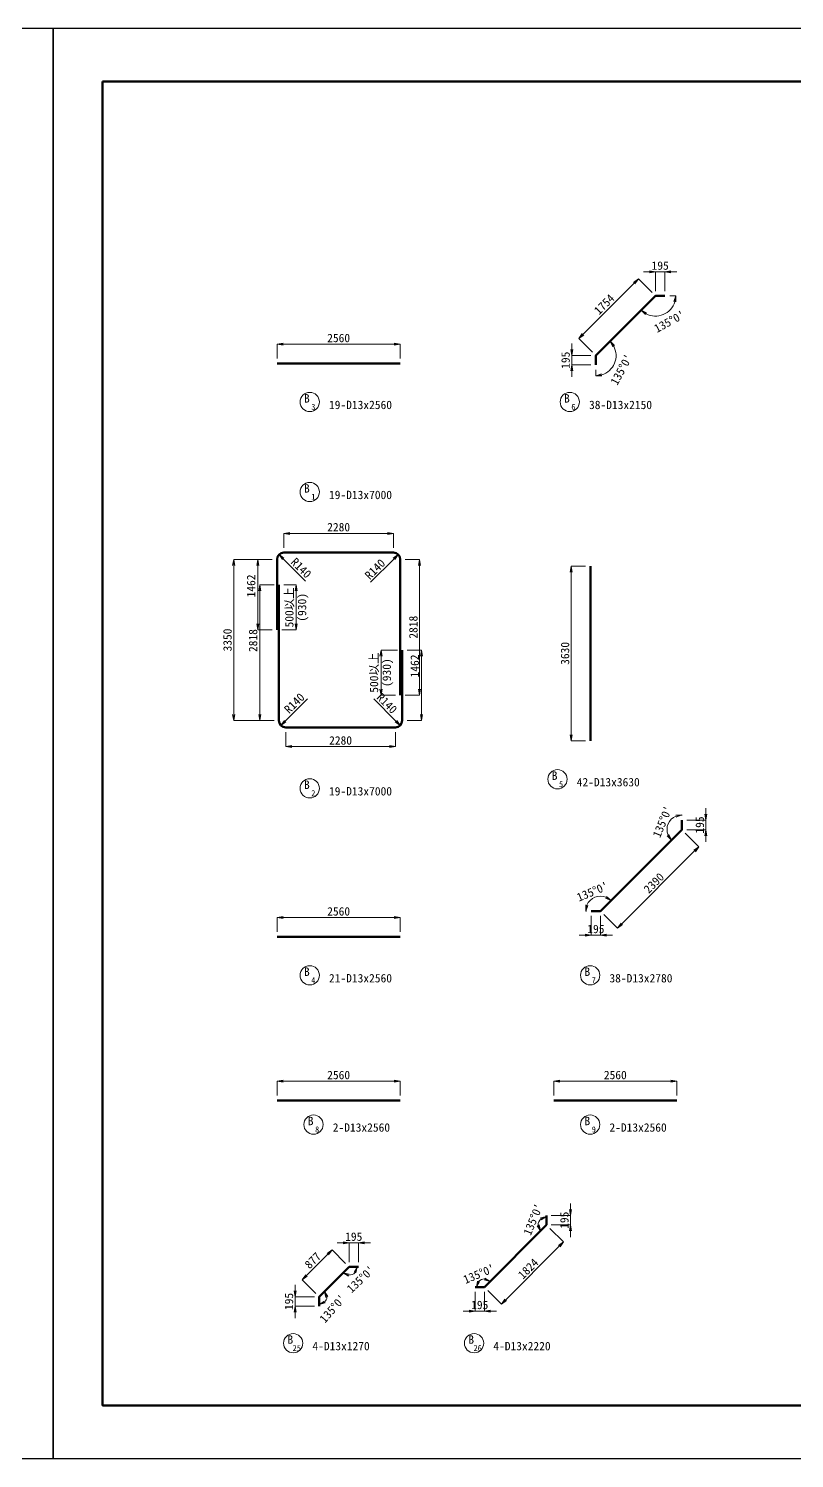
# Model space of a CAD drawing. Header units: millimetres. Extents: x 169470 to 758170, y -17820 to 11880.
# Drawn here: x 337157 to 353068, y -17820 to 11880 of the extents above; entities that cross this region are included whole.
import ezdxf
from ezdxf.enums import TextEntityAlignment as Align

# ---------------------------------------------------------------- set-up
doc = ezdxf.new("R2010")
doc.units = ezdxf.units.MM
doc.header["$LTSCALE"] = 50
doc.header["$PDSIZE"] = 300
doc.layers.get('Defpoints').update_dxf_attribs({"color": 151})
for name, color, linetype, lineweight in [('D-STR', 1, 'Continuous', 50), ('D-STR-DIM', 7, 'Continuous', 13), ('D-STR-HTXT', 7, 'Continuous', 13), ('D-STR-TXT', 7, 'Continuous', 13), ('D-TTL', 2, 'Continuous', 140)]:
    doc.layers.add(name, color=color, linetype=linetype, lineweight=lineweight)
doc.styles.add('MS ゴシック', font='MS Gothic.ttf')
doc.styles.add('YOKO_GOTHIC', font='MS Gothic.ttf')
doc.dimstyles.new('DIM-50', dxfattribs={"dimscale": 50, "dimtxt": 3.5, "dimasz": 2.5, "dimexe": 0, "dimexo": 2, "dimgap": 0.8, "dimtad": 1, "dimdec": 0, "dimzin": 1, "dimdsep": 46, "dimtxsty": 'MS ゴシック', "dimblk": 'OPEN', "dimcen": 0.1, "dimclrd": 256, "dimclre": 256, "dimclrt": 256, "dimaunit": 1, "dimadec": 3, "dimazin": 0, "dimtfac": 1, "dimtdec": 0, "dimtix": 1, "dimtmove": 2, "dimatfit": 3, "dimldrblk": 'OPEN', "dimfxl": 1, "dimlwd": -1, "dimlwe": -1, "dimarcsym": 2})

# ---------------------------------------------------------------- blocks, each defined once
blk = doc.blocks.new('_Open')
at = {"color": 0, "linetype": 'ByBlock', "lineweight": -2}
for p, q in [((-1, 0.17), (0, 0)), ((-1, -0.17), (0, 0)), ((0, 0), (-1, 0))]:
    blk.add_line(p, q, dxfattribs=at)
blk = doc.blocks.new('*D1010')
at = {"layer": 'D-STR-DIM', "transparency": 16777216}
for p, q in [((342219, 855), (341919, 855)), ((341919, 730), (341919, -482)), ((342219, -607), (341919, -607))]:
    blk.add_line(p, q, dxfattribs=at)
at = {"layer": 'Defpoints', "color": 0, "transparency": 16777216}
for p in [(342319, 855), (341919, -607), (342319, -607)]:
    blk.add_point(p, dxfattribs=at)
at = {"layer": 'D-STR-DIM', "transparency": 16777216, "xscale": 125, "yscale": 125, "zscale": 125}
for p, rotation in [((341919, 855), 90), ((341919, -607), 270)]:
    blk.add_blockref('_Open', p, dxfattribs=dict(at, rotation=rotation))
at = {"layer": 'D-STR-DIM', "transparency": 16777216, "insert": (341781, 303), "char_height": 175, "attachment_point": 5, "rotation": 90, "style": 'MS ゴシック'}
blk.add_mtext('1462', dxfattribs=at)
blk = doc.blocks.new('*D1011')
at = {"layer": 'D-STR-DIM', "transparency": 16777216}
for p, q in [((342459, 324), (342719, 324)), ((342719, 199), (342719, -482)), ((342419, -607), (342719, -607))]:
    blk.add_line(p, q, dxfattribs=at)
at = {"layer": 'Defpoints', "color": 0, "transparency": 16777216}
for p in [(342359, 324), (342319, -607), (342719, -607)]:
    blk.add_point(p, dxfattribs=at)
at = {"layer": 'D-STR-DIM', "transparency": 16777216, "xscale": 125, "yscale": 125, "zscale": 125}
for p, rotation in [((342719, 324), 90), ((342719, -607), 270)]:
    blk.add_blockref('_Open', p, dxfattribs=dict(at, rotation=rotation))
at = {"layer": 'D-STR-DIM', "transparency": 16777216, "char_height": 175, "attachment_point": 5, "rotation": 90, "style": 'MS ゴシック'}
for s, insert in [('500以上', (342583, -142)), ('(930)', (342861, -142))]:
    blk.add_mtext(s, dxfattribs=dict(at, insert=insert))
blk = doc.blocks.new('*D1012')
at = {"layer": 'D-STR-DIM', "transparency": 16777216}
for p, q in [((344979, 855), (345279, 855)), ((345279, 730), (345279, -1838)), ((344979, -1963), (345279, -1963))]:
    blk.add_line(p, q, dxfattribs=at)
at = {"layer": 'Defpoints', "color": 0, "transparency": 16777216}
for p in [(344879, 855), (344879, -1963), (345279, -1963)]:
    blk.add_point(p, dxfattribs=at)
at = {"layer": 'D-STR-DIM', "transparency": 16777216, "xscale": 125, "yscale": 125, "zscale": 125}
for p, rotation in [((345279, 855), 90), ((345279, -1963), 270)]:
    blk.add_blockref('_Open', p, dxfattribs=dict(at, rotation=rotation))
at = {"layer": 'D-STR-DIM', "transparency": 16777216, "insert": (345151, -554), "char_height": 175, "attachment_point": 5, "rotation": 90, "style": 'MS ゴシック'}
blk.add_mtext('2818', dxfattribs=at)
blk = doc.blocks.new('*D1013')
at = {"layer": 'D-STR-DIM', "transparency": 16777216}
for p, q in [((342259, 324), (341959, 324)), ((341959, -2370), (341959, 199)), ((342259, -2495), (341959, -2495))]:
    blk.add_line(p, q, dxfattribs=at)
at = {"layer": 'Defpoints', "color": 0, "transparency": 16777216}
for p in [(341959, 324), (342359, 324), (342359, -2495)]:
    blk.add_point(p, dxfattribs=at)
at = {"layer": 'D-STR-DIM', "transparency": 16777216, "xscale": 125, "yscale": 125, "zscale": 125}
for p, rotation in [((341959, 324), 90), ((341959, -2495), 270)]:
    blk.add_blockref('_Open', p, dxfattribs=dict(at, rotation=rotation))
at = {"layer": 'D-STR-DIM', "transparency": 16777216, "insert": (341821, -832), "char_height": 175, "attachment_point": 5, "rotation": 90, "style": 'MS ゴシック'}
blk.add_mtext('2818', dxfattribs=at)
blk = doc.blocks.new('*D1014')
at = {"layer": 'D-STR-DIM', "transparency": 16777216}
for p, q in [((345019, -1032), (345319, -1032)), ((345319, -2370), (345319, -1157)), ((345019, -2495), (345319, -2495))]:
    blk.add_line(p, q, dxfattribs=at)
at = {"layer": 'Defpoints', "color": 0, "transparency": 16777216}
for p in [(344919, -1032), (345319, -1032), (344919, -2495)]:
    blk.add_point(p, dxfattribs=at)
at = {"layer": 'D-STR-DIM', "transparency": 16777216, "xscale": 125, "yscale": 125, "zscale": 125}
for p, rotation in [((345319, -1032), 90), ((345319, -2495), 270)]:
    blk.add_blockref('_Open', p, dxfattribs=dict(at, rotation=rotation))
at = {"layer": 'D-STR-DIM', "transparency": 16777216, "insert": (345181, -1359), "char_height": 175, "attachment_point": 5, "rotation": 90, "style": 'MS ゴシック'}
blk.add_mtext('1462', dxfattribs=at)
blk = doc.blocks.new('*D1015')
at = {"layer": 'D-STR-DIM', "transparency": 16777216}
for p, q in [((344819, -1032), (344479, -1032)), ((344479, -1157), (344479, -1838)), ((344779, -1963), (344479, -1963))]:
    blk.add_line(p, q, dxfattribs=at)
at = {"layer": 'Defpoints', "color": 0, "transparency": 16777216}
for p in [(344919, -1032), (344479, -1963), (344879, -1963)]:
    blk.add_point(p, dxfattribs=at)
at = {"layer": 'D-STR-DIM', "transparency": 16777216, "xscale": 125, "yscale": 125, "zscale": 125}
for p, rotation in [((344479, -1032), 90), ((344479, -1963), 270)]:
    blk.add_blockref('_Open', p, dxfattribs=dict(at, rotation=rotation))
at = {"layer": 'D-STR-DIM', "transparency": 16777216, "char_height": 175, "attachment_point": 5, "rotation": 90, "style": 'MS ゴシック'}
for s, insert in [('500以上', (344343, -1498)), ('(930)', (344621, -1498))]:
    blk.add_mtext(s, dxfattribs=dict(at, insert=insert))
blk = doc.blocks.new('*D1016')
at = {"layer": 'D-STR-DIM', "transparency": 16777216}
for p, q in [((342219, 855), (341418, 855)), ((341418, -2370), (341418, 730)), ((342259, -2495), (341418, -2495))]:
    blk.add_line(p, q, dxfattribs=at)
at = {"layer": 'Defpoints', "color": 0, "transparency": 16777216}
for p in [(341418, 855), (342319, 855), (342359, -2495)]:
    blk.add_point(p, dxfattribs=at)
at = {"layer": 'D-STR-DIM', "transparency": 16777216, "xscale": 125, "yscale": 125, "zscale": 125}
for p, rotation in [((341418, 855), 90), ((341418, -2495), 270)]:
    blk.add_blockref('_Open', p, dxfattribs=dict(at, rotation=rotation))
at = {"layer": 'D-STR-DIM', "transparency": 16777216, "insert": (341290, -820), "char_height": 175, "attachment_point": 5, "rotation": 90, "style": 'MS ゴシック'}
blk.add_mtext('3350', dxfattribs=at)
blk = doc.blocks.new('*D1017')
at = {"layer": 'D-STR-DIM', "transparency": 16777216}
for p, q in [((348845, -6550), (348845, -6950)), ((349040, -6550), (349040, -6950)), ((348720, -6950), (348595, -6950)), ((348845, -6950), (349040, -6950)), ((349165, -6950), (349290, -6950))]:
    blk.add_line(p, q, dxfattribs=at)
at = {"layer": 'Defpoints', "color": 0, "transparency": 16777216}
for p in [(348845, -6450), (349040, -6450), (349040, -6950)]:
    blk.add_point(p, dxfattribs=at)
at = {"layer": 'D-STR-DIM', "transparency": 16777216, "xscale": 125, "yscale": 125, "zscale": 125}
blk.add_blockref('_Open', (348845, -6950), dxfattribs=at)
at = {"layer": 'D-STR-DIM', "transparency": 16777216, "xscale": 125, "yscale": 125, "zscale": 125, "rotation": 180}
blk.add_blockref('_Open', (349040, -6950), dxfattribs=at)
at = {"layer": 'D-STR-DIM', "transparency": 16777216, "insert": (348943, -6823), "char_height": 175, "attachment_point": 5, "style": 'MS ゴシック'}
blk.add_mtext('195', dxfattribs=at)
blk = doc.blocks.new('*D1018')
at = {"layer": 'D-STR-DIM', "transparency": 16777216}
for p, q in [((350801, -4831), (351084, -5114)), ((349482, -6715), (350995, -5202)), ((349111, -6521), (349394, -6804))]:
    blk.add_line(p, q, dxfattribs=at)
at = {"layer": 'Defpoints', "color": 0, "transparency": 16777216}
for p in [(350730, -4760), (351084, -5114), (349040, -6450)]:
    blk.add_point(p, dxfattribs=at)
at = {"layer": 'D-STR-DIM', "transparency": 16777216, "xscale": 125, "yscale": 125, "zscale": 125}
for p, rotation in [((351084, -5114), 44.9999998079069), ((349394, -6804), 224.9999998079069)]:
    blk.add_blockref('_Open', p, dxfattribs=dict(at, rotation=rotation))
at = {"layer": 'D-STR-DIM', "transparency": 16777216, "insert": (350149, -5869), "char_height": 175, "attachment_point": 5, "rotation": 45, "style": 'MS ゴシック'}
blk.add_mtext('2390', dxfattribs=at)
blk = doc.blocks.new('*D1019')
at = {"layer": 'D-STR-DIM', "transparency": 16777216}
for p, q in [((348730, 717), (348430, 717)), ((348430, -2788), (348430, 592)), ((348730, -2913), (348430, -2913))]:
    blk.add_line(p, q, dxfattribs=at)
at = {"layer": 'Defpoints', "color": 0, "transparency": 16777216}
for p in [(348430, 717), (348830, 717), (348830, -2913)]:
    blk.add_point(p, dxfattribs=at)
at = {"layer": 'D-STR-DIM', "transparency": 16777216, "xscale": 125, "yscale": 125, "zscale": 125}
for p, rotation in [((348430, 717), 90), ((348430, -2913), 270)]:
    blk.add_blockref('_Open', p, dxfattribs=dict(at, rotation=rotation))
at = {"layer": 'D-STR-DIM', "transparency": 16777216, "insert": (348303, -1098), "char_height": 175, "attachment_point": 5, "rotation": 90, "style": 'MS ゴシック'}
blk.add_mtext('3630', dxfattribs=at)
blk = doc.blocks.new('*D1020')
at = {"layer": 'D-STR-DIM', "transparency": 16777216}
for p, q in [((342319, 5024), (342319, 5324)), ((342444, 5324), (344754, 5324)), ((344879, 5024), (344879, 5324))]:
    blk.add_line(p, q, dxfattribs=at)
at = {"layer": 'Defpoints', "color": 0, "transparency": 16777216}
for p in [(344879, 5324), (342319, 4924), (344879, 4924)]:
    blk.add_point(p, dxfattribs=at)
at = {"layer": 'D-STR-DIM', "transparency": 16777216, "xscale": 125, "yscale": 125, "zscale": 125, "rotation": 180}
blk.add_blockref('_Open', (342319, 5324), dxfattribs=at)
at = {"layer": 'D-STR-DIM', "transparency": 16777216, "xscale": 125, "yscale": 125, "zscale": 125}
blk.add_blockref('_Open', (344879, 5324), dxfattribs=at)
at = {"layer": 'D-STR-DIM', "transparency": 16777216, "insert": (343599, 5452), "char_height": 175, "attachment_point": 5, "style": 'MS ゴシック'}
blk.add_mtext('2560', dxfattribs=at)
blk = doc.blocks.new('*D1021')
at = {"layer": 'D-STR-DIM', "transparency": 16777216}
for p, q in [((351230, -4440), (351230, -4315)), ((350830, -4565), (351230, -4565)), ((351230, -4760), (351230, -4565)), ((350830, -4760), (351230, -4760)), ((351230, -4885), (351230, -5010))]:
    blk.add_line(p, q, dxfattribs=at)
at = {"layer": 'Defpoints', "color": 0, "transparency": 16777216}
for p in [(350730, -4565), (351230, -4565), (350730, -4760)]:
    blk.add_point(p, dxfattribs=at)
at = {"layer": 'D-STR-DIM', "transparency": 16777216, "xscale": 125, "yscale": 125, "zscale": 125}
for p, rotation in [((351230, -4565), 270), ((351230, -4760), 90)]:
    blk.add_blockref('_Open', p, dxfattribs=dict(at, rotation=rotation))
at = {"layer": 'D-STR-DIM', "transparency": 16777216, "insert": (351103, -4663), "char_height": 175, "attachment_point": 5, "rotation": 90, "style": 'MS ゴシック'}
blk.add_mtext('195', dxfattribs=at)
blk = doc.blocks.new('*D1022')
at = {"layer": 'D-STR-DIM', "transparency": 16777216}
for p, q in [((342319, -10285), (342319, -9985)), ((342444, -9985), (344754, -9985)), ((344879, -10285), (344879, -9985))]:
    blk.add_line(p, q, dxfattribs=at)
at = {"layer": 'Defpoints', "color": 0, "transparency": 16777216}
for p in [(344879, -9985), (342319, -10385), (344879, -10385)]:
    blk.add_point(p, dxfattribs=at)
at = {"layer": 'D-STR-DIM', "transparency": 16777216, "xscale": 125, "yscale": 125, "zscale": 125, "rotation": 180}
blk.add_blockref('_Open', (342319, -9985), dxfattribs=at)
at = {"layer": 'D-STR-DIM', "transparency": 16777216, "xscale": 125, "yscale": 125, "zscale": 125}
blk.add_blockref('_Open', (344879, -9985), dxfattribs=at)
at = {"layer": 'D-STR-DIM', "transparency": 16777216, "insert": (343599, -9857), "char_height": 175, "attachment_point": 5, "style": 'MS ゴシック'}
blk.add_mtext('2560', dxfattribs=at)
blk = doc.blocks.new('*D1023')
at = {"layer": 'D-STR-DIM', "transparency": 16777216}
for p, q in [((348441, 5213), (348441, 5338)), ((348841, 5088), (348441, 5088)), ((348441, 4893), (348441, 5088)), ((348841, 4893), (348441, 4893)), ((348441, 4768), (348441, 4643))]:
    blk.add_line(p, q, dxfattribs=at)
at = {"layer": 'Defpoints', "color": 0, "transparency": 16777216}
for p in [(348441, 5088), (348941, 5088), (348941, 4893)]:
    blk.add_point(p, dxfattribs=at)
at = {"layer": 'D-STR-DIM', "transparency": 16777216, "xscale": 125, "yscale": 125, "zscale": 125}
for p, rotation in [((348441, 5088), 270), ((348441, 4893), 90)]:
    blk.add_blockref('_Open', p, dxfattribs=dict(at, rotation=rotation))
at = {"layer": 'D-STR-DIM', "transparency": 16777216, "insert": (348314, 4991), "char_height": 175, "attachment_point": 5, "rotation": 90, "style": 'MS ゴシック'}
blk.add_mtext('195', dxfattribs=at)
blk = doc.blocks.new('*D1024')
at = {"layer": 'D-STR-DIM', "transparency": 16777216}
for p, q in [((350057, 6829), (349932, 6829)), ((350182, 6429), (350182, 6829)), ((350182, 6829), (350377, 6829)), ((350377, 6429), (350377, 6829)), ((350502, 6829), (350627, 6829))]:
    blk.add_line(p, q, dxfattribs=at)
at = {"layer": 'Defpoints', "color": 0, "transparency": 16777216}
for p in [(350377, 6829), (350182, 6329), (350377, 6329)]:
    blk.add_point(p, dxfattribs=at)
at = {"layer": 'D-STR-DIM', "transparency": 16777216, "xscale": 125, "yscale": 125, "zscale": 125}
blk.add_blockref('_Open', (350182, 6829), dxfattribs=at)
at = {"layer": 'D-STR-DIM', "transparency": 16777216, "xscale": 125, "yscale": 125, "zscale": 125, "rotation": 180}
blk.add_blockref('_Open', (350377, 6829), dxfattribs=at)
at = {"layer": 'D-STR-DIM', "transparency": 16777216, "insert": (350279, 6956), "char_height": 175, "attachment_point": 5, "style": 'MS ゴシック'}
blk.add_mtext('195', dxfattribs=at)
blk = doc.blocks.new('*D1025')
at = {"layer": 'D-STR-DIM', "transparency": 16777216}
for p, q in [((348676, 5530), (349740, 6594)), ((350111, 6399), (349828, 6682)), ((348871, 5159), (348588, 5442))]:
    blk.add_line(p, q, dxfattribs=at)
at = {"layer": 'Defpoints', "color": 0, "transparency": 16777216}
for p in [(349828, 6682), (350182, 6329), (348941, 5088)]:
    blk.add_point(p, dxfattribs=at)
at = {"layer": 'D-STR-DIM', "transparency": 16777216, "xscale": 125, "yscale": 125, "zscale": 125}
for p, rotation in [((349828, 6682), 45.00000000000067), ((348588, 5442), 225.0000000000007)]:
    blk.add_blockref('_Open', p, dxfattribs=dict(at, rotation=rotation))
at = {"layer": 'D-STR-DIM', "transparency": 16777216, "insert": (349118, 6152), "char_height": 175, "attachment_point": 5, "rotation": 45, "style": 'MS ゴシック'}
blk.add_mtext('1754', dxfattribs=at)
blk = doc.blocks.new('*D1026')
at = {"layer": 'D-STR-DIM', "transparency": 16777216}
for p, q in [((342319, -6885), (342319, -6585)), ((342444, -6585), (344754, -6585)), ((344879, -6885), (344879, -6585))]:
    blk.add_line(p, q, dxfattribs=at)
at = {"layer": 'Defpoints', "color": 0, "transparency": 16777216}
for p in [(344879, -6585), (342319, -6985), (344879, -6985)]:
    blk.add_point(p, dxfattribs=at)
at = {"layer": 'D-STR-DIM', "transparency": 16777216, "xscale": 125, "yscale": 125, "zscale": 125, "rotation": 180}
blk.add_blockref('_Open', (342319, -6585), dxfattribs=at)
at = {"layer": 'D-STR-DIM', "transparency": 16777216, "xscale": 125, "yscale": 125, "zscale": 125}
blk.add_blockref('_Open', (344879, -6585), dxfattribs=at)
at = {"layer": 'D-STR-DIM', "transparency": 16777216, "insert": (343599, -6458), "char_height": 175, "attachment_point": 5, "style": 'MS ゴシック'}
blk.add_mtext('2560', dxfattribs=at)
blk = doc.blocks.new('*D1027')
at = {"layer": 'D-STR-DIM', "transparency": 16777216}
for p, q in [((348067, -10285), (348067, -9985)), ((348192, -9985), (350502, -9985)), ((350627, -10285), (350627, -9985))]:
    blk.add_line(p, q, dxfattribs=at)
at = {"layer": 'Defpoints', "color": 0, "transparency": 16777216}
for p in [(350627, -9985), (348067, -10385), (350627, -10385)]:
    blk.add_point(p, dxfattribs=at)
at = {"layer": 'D-STR-DIM', "transparency": 16777216, "xscale": 125, "yscale": 125, "zscale": 125, "rotation": 180}
blk.add_blockref('_Open', (348067, -9985), dxfattribs=at)
at = {"layer": 'D-STR-DIM', "transparency": 16777216, "xscale": 125, "yscale": 125, "zscale": 125}
blk.add_blockref('_Open', (350627, -9985), dxfattribs=at)
at = {"layer": 'D-STR-DIM', "transparency": 16777216, "insert": (349347, -9857), "char_height": 175, "attachment_point": 5, "style": 'MS ゴシック'}
blk.add_mtext('2560', dxfattribs=at)
blk = doc.blocks.new('*D1265')
at = {"layer": 'D-STR-DIM', "transparency": 16777216}
blk.add_line((348941, 4793), (348941, 4667), dxfattribs=at)
blk.add_arc((348941, 5088), 421, 287.0755, 27.9245, dxfattribs=at)
at = {"layer": 'Defpoints', "color": 0, "transparency": 16777216}
for p in [(350182, 6329), (348941, 5088), (348941, 5088), (349362, 5088), (348941, 4893)]:
    blk.add_point(p, dxfattribs=at)
at = {"layer": 'D-STR-DIM', "transparency": 16777216, "xscale": 125, "yscale": 125, "zscale": 125}
for p, rotation in [((349239, 5386), 126.4622452724601), ((348941, 4667), 188.537754727535)]:
    blk.add_blockref('_Open', p, dxfattribs=dict(at, rotation=rotation))
at = {"layer": 'D-STR-DIM', "transparency": 16777216, "insert": (349475, 4798), "char_height": 175, "attachment_point": 5, "rotation": 61.4348, "style": 'MS ゴシック'}
blk.add_mtext("135°0'", dxfattribs=at)
blk = doc.blocks.new('*D1266')
at = {"layer": 'D-STR-DIM', "transparency": 16777216}
blk.add_line((350477, 6329), (350603, 6329), dxfattribs=at)
blk.add_arc((350182, 6329), 421, 242.0755, 342.9245, dxfattribs=at)
at = {"layer": 'Defpoints', "color": 0, "transparency": 16777216}
for p in [(350182, 6329), (350182, 6329), (350377, 6329), (350182, 5908), (348941, 5088)]:
    blk.add_point(p, dxfattribs=at)
at = {"layer": 'D-STR-DIM', "transparency": 16777216, "xscale": 125, "yscale": 125, "zscale": 125}
for p, rotation in [((350603, 6329), 81.46224527244566), ((349884, 6031), 143.5377547275331)]:
    blk.add_blockref('_Open', p, dxfattribs=dict(at, rotation=rotation))
at = {"layer": 'D-STR-DIM', "transparency": 16777216, "insert": (350472, 5795), "char_height": 175, "attachment_point": 5, "rotation": 28.5652, "style": 'MS ゴシック'}
blk.add_mtext("135°0'", dxfattribs=at)
blk = doc.blocks.new('*D1953')
at = {"layer": 'D-STR-DIM', "transparency": 16777216}
blk.add_line((348745, -6450), (348731, -6450), dxfattribs=at)
blk.add_arc((349040, -6450), 309, 68.3438, 156.6562, dxfattribs=at)
at = {"layer": 'Defpoints', "color": 0, "transparency": 16777216}
for p in [(350730, -4760), (349040, -6141), (348845, -6450), (349040, -6450), (349040, -6450)]:
    blk.add_point(p, dxfattribs=at)
at = {"layer": 'D-STR-DIM', "transparency": 16777216, "xscale": 125, "yscale": 125, "zscale": 125}
for p, rotation in [((349259, -6232), 326.6718773896287), ((348731, -6450), 258.3281218427471)]:
    blk.add_blockref('_Open', p, dxfattribs=dict(at, rotation=rotation))
at = {"layer": 'D-STR-DIM', "transparency": 16777216, "insert": (348873, -6047), "char_height": 175, "attachment_point": 5, "rotation": 22.5, "style": 'MS ゴシック'}
blk.add_mtext("135°0'", dxfattribs=at)
blk = doc.blocks.new('*D1267')
at = {"layer": 'D-STR-DIM', "transparency": 16777216}
blk.add_line((350730, -4465), (350730, -4451), dxfattribs=at)
blk.add_arc((350730, -4760), 309, 113.3438, 201.6562, dxfattribs=at)
at = {"layer": 'Defpoints', "color": 0, "transparency": 16777216}
for p in [(350512, -4542), (350730, -4565), (350730, -4760), (350730, -4760), (349040, -6450)]:
    blk.add_point(p, dxfattribs=at)
at = {"layer": 'D-STR-DIM', "transparency": 16777216, "xscale": 125, "yscale": 125, "zscale": 125}
for p, rotation in [((350730, -4451), 11.67187662199607), ((350512, -4979), 303.3281210751376)]:
    blk.add_blockref('_Open', p, dxfattribs=dict(at, rotation=rotation))
at = {"layer": 'D-STR-DIM', "transparency": 16777216, "insert": (350327, -4593), "char_height": 175, "attachment_point": 5, "rotation": 67.5, "style": 'MS ゴシック'}
blk.add_mtext("135°0'", dxfattribs=at)
blk = doc.blocks.new('*D1289')
at = {"layer": 'D-STR-DIM', "transparency": 16777216}
blk.add_line((342911, 403), (342448, 866), dxfattribs=at)
at = {"layer": 'Defpoints', "color": 0, "transparency": 16777216}
for p in [(342360, 954), (342459, 855)]:
    blk.add_point(p, dxfattribs=at)
at = {"layer": 'D-STR-DIM', "transparency": 16777216, "xscale": 125, "yscale": 125, "zscale": 125, "rotation": 134.9999999999747}
blk.add_blockref('_Open', (342360, 954), dxfattribs=at)
at = {"layer": 'D-STR-DIM', "transparency": 16777216, "insert": (342819, 676), "char_height": 175, "attachment_point": 5, "rotation": 315, "style": 'MS ゴシック'}
blk.add_mtext('R140', dxfattribs=at)
blk = doc.blocks.new('*D1290')
at = {"layer": 'D-STR-DIM', "transparency": 16777216}
blk.add_line((344262, 378), (344750, 866), dxfattribs=at)
blk.add_arc((344739, 855), 140, 45, 49.0744, dxfattribs=at)
at = {"layer": 'Defpoints', "color": 0, "transparency": 16777216}
for p in [(344838, 954), (344739, 855)]:
    blk.add_point(p, dxfattribs=at)
at = {"layer": 'D-STR-DIM', "transparency": 16777216, "xscale": 125, "yscale": 125, "zscale": 125, "rotation": 45.00000000002527}
blk.add_blockref('_Open', (344838, 954), dxfattribs=at)
at = {"layer": 'D-STR-DIM', "transparency": 16777216, "insert": (344354, 651), "char_height": 175, "attachment_point": 5, "rotation": 45, "style": 'MS ゴシック'}
blk.add_mtext('R140', dxfattribs=at)
blk = doc.blocks.new('*D1291')
at = {"layer": 'D-STR-DIM', "transparency": 16777216}
blk.add_line((342951, -2042), (342488, -2505), dxfattribs=at)
blk.add_arc((342499, -2495), 140, 220.9256, 225, dxfattribs=at)
at = {"layer": 'Defpoints', "color": 0, "transparency": 16777216}
for p in [(342400, -2594), (342499, -2495)]:
    blk.add_point(p, dxfattribs=at)
at = {"layer": 'D-STR-DIM', "transparency": 16777216, "xscale": 125, "yscale": 125, "zscale": 125, "rotation": 225.0000000001095}
blk.add_blockref('_Open', (342400, -2594), dxfattribs=at)
at = {"layer": 'D-STR-DIM', "transparency": 16777216, "insert": (342679, -2134), "char_height": 175, "attachment_point": 5, "rotation": 45, "style": 'MS ゴシック'}
blk.add_mtext('R140', dxfattribs=at)
blk = doc.blocks.new('*D1958')
at = {"layer": 'D-STR-DIM', "transparency": 16777216}
for p, q in [((342499, -2735), (342499, -3035)), ((344779, -2735), (344779, -3035)), ((344654, -3035), (342624, -3035))]:
    blk.add_line(p, q, dxfattribs=at)
at = {"layer": 'Defpoints', "color": 0, "transparency": 16777216}
for p in [(342499, -2635), (344779, -2635), (342499, -3035)]:
    blk.add_point(p, dxfattribs=at)
at = {"layer": 'D-STR-DIM', "transparency": 16777216, "xscale": 125, "yscale": 125, "zscale": 125, "rotation": 180}
blk.add_blockref('_Open', (342499, -3035), dxfattribs=at)
at = {"layer": 'D-STR-DIM', "transparency": 16777216, "xscale": 125, "yscale": 125, "zscale": 125}
blk.add_blockref('_Open', (344779, -3035), dxfattribs=at)
at = {"layer": 'D-STR-DIM', "transparency": 16777216, "insert": (343639, -2907), "char_height": 175, "attachment_point": 5, "style": 'MS ゴシック'}
blk.add_mtext('2280', dxfattribs=at)
blk = doc.blocks.new('*D1292')
at = {"layer": 'D-STR-DIM', "transparency": 16777216}
blk.add_line((344330, -2045), (344790, -2505), dxfattribs=at)
at = {"layer": 'Defpoints', "color": 0, "transparency": 16777216}
for p in [(344779, -2495), (344878, -2594)]:
    blk.add_point(p, dxfattribs=at)
at = {"layer": 'D-STR-DIM', "transparency": 16777216, "xscale": 125, "yscale": 125, "zscale": 125, "rotation": 314.9999999999663}
blk.add_blockref('_Open', (344878, -2594), dxfattribs=at)
at = {"layer": 'D-STR-DIM', "transparency": 16777216, "insert": (344602, -2137), "char_height": 175, "attachment_point": 5, "rotation": 315, "style": 'MS ゴシック'}
blk.add_mtext('R140', dxfattribs=at)
blk = doc.blocks.new('*D1293')
at = {"layer": 'D-STR-DIM', "transparency": 16777216}
for p, q in [((342459, 1095), (342459, 1395)), ((344614, 1395), (342584, 1395)), ((344739, 1095), (344739, 1395))]:
    blk.add_line(p, q, dxfattribs=at)
at = {"layer": 'Defpoints', "color": 0, "transparency": 16777216}
for p in [(342459, 1395), (342459, 995), (344739, 995)]:
    blk.add_point(p, dxfattribs=at)
at = {"layer": 'D-STR-DIM', "transparency": 16777216, "xscale": 125, "yscale": 125, "zscale": 125, "rotation": 180}
blk.add_blockref('_Open', (342459, 1395), dxfattribs=at)
at = {"layer": 'D-STR-DIM', "transparency": 16777216, "xscale": 125, "yscale": 125, "zscale": 125}
blk.add_blockref('_Open', (344739, 1395), dxfattribs=at)
at = {"layer": 'D-STR-DIM', "transparency": 16777216, "insert": (343599, 1523), "char_height": 175, "attachment_point": 5, "style": 'MS ゴシック'}
blk.add_mtext('2280', dxfattribs=at)
blk = doc.blocks.new('*D2544')
at = {"layer": 'D-STR-DIM', "transparency": 16777216}
for p, q in [((342695, -14338), (342695, -14213)), ((343095, -14463), (342695, -14463)), ((342695, -14658), (342695, -14463)), ((343095, -14658), (342695, -14658)), ((342695, -14783), (342695, -14908))]:
    blk.add_line(p, q, dxfattribs=at)
at = {"layer": 'Defpoints', "color": 0, "transparency": 16777216}
for p in [(342695, -14463), (343195, -14463), (343195, -14658)]:
    blk.add_point(p, dxfattribs=at)
at = {"layer": 'D-STR-DIM', "transparency": 16777216, "xscale": 125, "yscale": 125, "zscale": 125}
for p, rotation in [((342695, -14463), 270), ((342695, -14658), 90)]:
    blk.add_blockref('_Open', p, dxfattribs=dict(at, rotation=rotation))
at = {"layer": 'D-STR-DIM', "transparency": 16777216, "insert": (342567, -14560), "char_height": 175, "attachment_point": 5, "rotation": 90, "style": 'MS ゴシック'}
blk.add_mtext('195', dxfattribs=at)
blk = doc.blocks.new('*D2545')
at = {"layer": 'D-STR-DIM', "transparency": 16777216}
for p, q in [((343690, -13343), (343565, -13343)), ((343815, -13743), (343815, -13343)), ((343815, -13343), (344010, -13343)), ((344010, -13743), (344010, -13343)), ((344135, -13343), (344260, -13343))]:
    blk.add_line(p, q, dxfattribs=at)
at = {"layer": 'Defpoints', "color": 0, "transparency": 16777216}
for p in [(344010, -13343), (343815, -13843), (344010, -13843)]:
    blk.add_point(p, dxfattribs=at)
at = {"layer": 'D-STR-DIM', "transparency": 16777216, "xscale": 125, "yscale": 125, "zscale": 125}
blk.add_blockref('_Open', (343815, -13343), dxfattribs=at)
at = {"layer": 'D-STR-DIM', "transparency": 16777216, "xscale": 125, "yscale": 125, "zscale": 125, "rotation": 180}
blk.add_blockref('_Open', (344010, -13343), dxfattribs=at)
at = {"layer": 'D-STR-DIM', "transparency": 16777216, "insert": (343912, -13215), "char_height": 175, "attachment_point": 5, "style": 'MS ゴシック'}
blk.add_mtext('195', dxfattribs=at)
blk = doc.blocks.new('*D2546')
at = {"layer": 'D-STR-DIM', "transparency": 16777216}
for p, q in [((342930, -14021), (343373, -13577)), ((343744, -13772), (343461, -13489)), ((343124, -14392), (342841, -14109))]:
    blk.add_line(p, q, dxfattribs=at)
at = {"layer": 'Defpoints', "color": 0, "transparency": 16777216}
for p in [(343461, -13489), (343815, -13843), (343195, -14463)]:
    blk.add_point(p, dxfattribs=at)
at = {"layer": 'D-STR-DIM', "transparency": 16777216, "xscale": 125, "yscale": 125, "zscale": 125}
for p, rotation in [((343461, -13489), 45.00000000000025), ((342841, -14109), 225.0000000000002)]:
    blk.add_blockref('_Open', p, dxfattribs=dict(at, rotation=rotation))
at = {"layer": 'D-STR-DIM', "transparency": 16777216, "insert": (343061, -13709), "char_height": 175, "attachment_point": 5, "rotation": 45, "style": 'MS ゴシック'}
blk.add_mtext('877', dxfattribs=at)
blk = doc.blocks.new('*D2547')
at = {"layer": 'D-STR-DIM', "transparency": 16777216}
blk.add_arc((343195, -14463), 159, 316.4278, 358.5722, dxfattribs=at)
at = {"layer": 'Defpoints', "color": 0, "transparency": 16777216}
for p in [(343815, -13843), (343195, -14463), (343195, -14463), (343353, -14463), (343195, -14658)]:
    blk.add_point(p, dxfattribs=at)
at = {"layer": 'D-STR-DIM', "transparency": 16777216, "xscale": 125, "yscale": 125, "zscale": 125}
for p, rotation in [((343195, -14621), 203.2139245748879), ((343307, -14351), 111.7860754251094)]:
    blk.add_blockref('_Open', p, dxfattribs=dict(at, rotation=rotation))
at = {"layer": 'D-STR-DIM', "transparency": 16777216, "insert": (343475, -14709), "char_height": 175, "attachment_point": 5, "rotation": 48.7751, "style": 'MS ゴシック'}
blk.add_mtext("135°0'", dxfattribs=at)
blk = doc.blocks.new('*D2548')
at = {"layer": 'D-STR-DIM', "transparency": 16777216}
blk.add_arc((343815, -13843), 170, 268.1436, 316.8564, dxfattribs=at)
at = {"layer": 'Defpoints', "color": 0, "transparency": 16777216}
for p in [(343815, -13843), (343815, -13843), (344010, -13843), (343815, -14013), (343195, -14463)]:
    blk.add_point(p, dxfattribs=at)
at = {"layer": 'D-STR-DIM', "transparency": 16777216, "xscale": 125, "yscale": 125, "zscale": 125}
for p, rotation in [((343695, -13963), 156.5717854956851), ((343985, -13843), 68.42821450429744)]:
    blk.add_blockref('_Open', p, dxfattribs=dict(at, rotation=rotation))
at = {"layer": 'D-STR-DIM', "transparency": 16777216, "insert": (344057, -14099), "char_height": 175, "attachment_point": 5, "rotation": 43.3709, "style": 'MS ゴシック'}
blk.add_mtext("135°0'", dxfattribs=at)
blk = doc.blocks.new('*D2549')
at = {"layer": 'D-STR-DIM', "transparency": 16777216}
for p, q in [((346433, -14360), (346433, -14760)), ((346628, -14360), (346628, -14760)), ((346308, -14760), (346183, -14760)), ((346433, -14760), (346628, -14760)), ((346753, -14760), (346878, -14760))]:
    blk.add_line(p, q, dxfattribs=at)
at = {"layer": 'Defpoints', "color": 0, "transparency": 16777216}
for p in [(346433, -14260), (346628, -14260), (346628, -14760)]:
    blk.add_point(p, dxfattribs=at)
at = {"layer": 'D-STR-DIM', "transparency": 16777216, "xscale": 125, "yscale": 125, "zscale": 125}
blk.add_blockref('_Open', (346433, -14760), dxfattribs=at)
at = {"layer": 'D-STR-DIM', "transparency": 16777216, "xscale": 125, "yscale": 125, "zscale": 125, "rotation": 180}
blk.add_blockref('_Open', (346628, -14760), dxfattribs=at)
at = {"layer": 'D-STR-DIM', "transparency": 16777216, "insert": (346530, -14633), "char_height": 175, "attachment_point": 5, "style": 'MS ゴシック'}
blk.add_mtext('195', dxfattribs=at)
blk = doc.blocks.new('*D2550')
at = {"layer": 'D-STR-DIM', "transparency": 16777216}
for p, q in [((347988, -13041), (348271, -13324)), ((347070, -14526), (348183, -13413)), ((346698, -14331), (346981, -14614))]:
    blk.add_line(p, q, dxfattribs=at)
at = {"layer": 'Defpoints', "color": 0, "transparency": 16777216}
for p in [(347917, -12971), (348271, -13324), (346628, -14260)]:
    blk.add_point(p, dxfattribs=at)
at = {"layer": 'D-STR-DIM', "transparency": 16777216, "xscale": 125, "yscale": 125, "zscale": 125}
for p, rotation in [((348271, -13324), 44.99999976435963), ((346981, -14614), 224.9999997643596)]:
    blk.add_blockref('_Open', p, dxfattribs=dict(at, rotation=rotation))
at = {"layer": 'D-STR-DIM', "transparency": 16777216, "insert": (347536, -13879), "char_height": 175, "attachment_point": 5, "rotation": 45, "style": 'MS ゴシック'}
blk.add_mtext('1824', dxfattribs=at)
blk = doc.blocks.new('*D2551')
at = {"layer": 'D-STR-DIM', "transparency": 16777216}
for p, q in [((348417, -12651), (348417, -12526)), ((348017, -12776), (348417, -12776)), ((348017, -12971), (348417, -12971)), ((348417, -12971), (348417, -12776)), ((348417, -13096), (348417, -13221))]:
    blk.add_line(p, q, dxfattribs=at)
at = {"layer": 'Defpoints', "color": 0, "transparency": 16777216}
for p in [(347917, -12776), (347917, -12971), (348417, -12776)]:
    blk.add_point(p, dxfattribs=at)
at = {"layer": 'D-STR-DIM', "transparency": 16777216, "xscale": 125, "yscale": 125, "zscale": 125}
for p, rotation in [((348417, -12776), 270), ((348417, -12971), 90)]:
    blk.add_blockref('_Open', p, dxfattribs=dict(at, rotation=rotation))
at = {"layer": 'D-STR-DIM', "transparency": 16777216, "insert": (348290, -12873), "char_height": 175, "attachment_point": 5, "rotation": 90, "style": 'MS ゴシック'}
blk.add_mtext('195', dxfattribs=at)
blk = doc.blocks.new('*D2553')
at = {"layer": 'D-STR-DIM', "transparency": 16777216}
blk.add_arc((346628, -14260), 168, 88.8122, 136.1878, dxfattribs=at)
at = {"layer": 'Defpoints', "color": 0, "transparency": 16777216}
for p in [(347917, -12971), (346628, -14093), (346433, -14260), (346628, -14260), (346628, -14260)]:
    blk.add_point(p, dxfattribs=at)
at = {"layer": 'D-STR-DIM', "transparency": 16777216, "xscale": 125, "yscale": 125, "zscale": 125}
for p, rotation in [((346460, -14260), 248.0938871990037), ((346746, -14142), 336.9061120333787)]:
    blk.add_blockref('_Open', p, dxfattribs=dict(at, rotation=rotation))
at = {"layer": 'D-STR-DIM', "transparency": 16777216, "insert": (346515, -13988), "char_height": 175, "attachment_point": 5, "rotation": 22.5, "style": 'MS ゴシック'}
blk.add_mtext("135°0'", dxfattribs=at)
blk = doc.blocks.new('*D2552')
at = {"layer": 'D-STR-DIM', "transparency": 16777216}
blk.add_arc((347917, -12971), 173, 132.4004, 182.5996, dxfattribs=at)
at = {"layer": 'Defpoints', "color": 0, "transparency": 16777216}
for p in [(347795, -12848), (347917, -12776), (347917, -12971), (347917, -12971), (346628, -14260)]:
    blk.add_point(p, dxfattribs=at)
at = {"layer": 'D-STR-DIM', "transparency": 16777216, "xscale": 125, "yscale": 125, "zscale": 125}
for p, rotation in [((347795, -13093), 293.799781441653), ((347917, -12798), 21.2002161444264)]:
    blk.add_blockref('_Open', p, dxfattribs=dict(at, rotation=rotation))
at = {"layer": 'D-STR-DIM', "transparency": 16777216, "insert": (347640, -12856), "char_height": 175, "attachment_point": 5, "rotation": 67.5, "style": 'MS ゴシック'}
blk.add_mtext("135°0'", dxfattribs=at)

msp = doc.modelspace()

# ---------------------------------------------------------------- linework, layer by layer
at = {"layer": 'D-STR'}
for p, q in [((346627.72, -14260.34), (347917.49, -12970.58)), ((347917.49, -12970.58), (347917.49, -12775.58)), ((343814.84, -13842.59), (344009.84, -13842.59)), ((346432.72, -14260.34), (346627.72, -14260.34))]:
    msp.add_line(p, q, dxfattribs=at)
for points in [[(348941.37, 4893.42), (348941.37, 5088.42), (350181.66, 6328.72), (350376.66, 6328.72)], [(342318.99, 4924.03), (344878.99, 4924.03)], [(348830.47, -2912.98), (348830.47, 717.02)], [(348845.21, -6450.24), (349040.21, -6450.24), (350730.19, -4760.26), (350730.19, -4565.26)], [(342318.99, -6985.13), (344878.99, -6985.13)], [(342318.99, -10384.89), (344878.99, -10384.89)], [(348067.03, -10384.89), (350627.03, -10384.89)], [(343194.71, -14657.73), (343194.71, -14462.73), (343814.84, -13842.59)]]:
    msp.add_lwpolyline(points, dxfattribs=at)
for points in [[(342318.99, -606.67), (342318.99, 855.45, -0.41421356), (342458.99, 995.45), (344738.99, 995.45, -0.41421356), (344878.99, 855.45), (344878.99, -1962.6)], [(342358.99, 323.5), (342358.99, -2494.55, 0.41421356), (342498.99, -2634.55), (344778.99, -2634.55, 0.41421356), (344918.99, -2494.55), (344918.99, -1032.43)]]:
    msp.add_lwpolyline(points, format="xyb", dxfattribs=at)
at = {"layer": 'D-STR-HTXT'}
for centre in [(342997.96, 4124.03), (348400.69, 4124.03), (342997.96, 2254.25), (348145.49, -3712.98), (342997.96, -3901.75), (342997.96, -7785.13), (348824.72, -7785.13), (343076.68, -10886.18)]:
    msp.add_circle(centre, 200, dxfattribs=at)
at = {"layer": 'D-STR-HTXT', "color": 4}
for centre in [(348824.72, -10886.18), (342654.03, -15427.13), (346412.24, -15427.13)]:
    msp.add_circle(centre, 200, dxfattribs=at)
at = {"layer": 'D-TTL'}
msp.add_lwpolyline([(338694.53, 10780), (338694.53, -16720), (378694.53, -16720), (378694.53, 10780)], close=True, dxfattribs=at)
at = {"layer": 'Defpoints', "color": 1}
for points in [[(295619.53, 11880), (295619.53, -17820), (337669.53, -17820), (337669.53, 11880)], [(337669.53, 11880), (337669.53, -17820), (379719.53, -17820), (379719.53, 11880)]]:
    msp.add_lwpolyline(points, close=True, dxfattribs=at)

# ---------------------------------------------------------------- texts
at = {"layer": 'D-STR-TXT', "style": 'YOKO_GOTHIC'}
for s, height, p in [('B ', 175, (342997.96, 4199.03)), ('B ', 175, (348400.69, 4199.03)), ('3', 125, (343072.96, 4024.03)), ('6', 125, (348475.69, 4024.03)), ('B ', 175, (342997.96, 2329.25)), ('1', 125, (343072.96, 2154.25)), ('B ', 175, (348145.49, -3637.98)), ('B ', 175, (342997.96, -3826.75)), ('5', 125, (348220.49, -3812.98)), ('2', 125, (343072.96, -4001.75)), ('B ', 175, (342997.96, -7710.13)), ('B ', 175, (348824.72, -7710.13)), ('4', 125, (343072.96, -7885.13)), ('7', 125, (348899.72, -7885.13)), ('B ', 175, (343076.68, -10811.18)), ('8', 125, (343151.68, -10986.18))]:
    msp.add_text(s, height=height, dxfattribs=at).set_placement(p, align=Align.MIDDLE_CENTER)
for s, p in [('19-D13x2560', (343397.96, 3924.03)), ('38-D13x2150', (348800.69, 3924.03)), ('19-D13x7000', (343397.96, 2054.25)), ('42-D13x3630', (348545.49, -3912.98)), ('19-D13x7000', (343397.96, -4101.75)), ('21-D13x2560', (343397.96, -7985.13)), ('38-D13x2780', (349224.72, -7985.13)), ('2-D13x2560', (343476.68, -11086.18))]:
    msp.add_text(s, height=175, dxfattribs=at).set_placement(p, align=Align.BOTTOM_LEFT)
at = {"layer": 'D-STR-TXT', "color": 4, "style": 'YOKO_GOTHIC'}
for s, height, p in [('B ', 175, (348824.72, -10811.18)), ('9', 125, (348899.72, -10986.18)), ('B ', 175, (342654.03, -15352.13)), ('B ', 175, (346412.24, -15352.13)), ('25', 125, (342729.03, -15527.13)), ('26', 125, (346487.24, -15527.13))]:
    msp.add_text(s, height=height, dxfattribs=at).set_placement(p, align=Align.MIDDLE_CENTER)
for s, p in [('2-D13x2560', (349224.72, -11086.18)), ('4-D13x1270', (343054.03, -15627.13)), ('4-D13x2220', (346812.24, -15627.13))]:
    msp.add_text(s, height=175, dxfattribs=at).set_placement(p, align=Align.BOTTOM_LEFT)

# ---------------------------------------------------------------- dimensions: what is measured, and where the dimension line sits
at = {"layer": 'D-STR-DIM'}
for p1, p2, distance, picture, middle in [((350181.66, 6328.72), (350376.66, 6328.72), 500, '*D1024', (350279.16, 6956.22)), ((348941.37, 5088.42), (350181.66, 6328.72), 500, '*D1025', (349117.81, 6152.28)), ((342318.99, 4924.03), (344878.99, 4924.03), 400, '*D1020', (343598.99, 5451.53)), ((348941.37, 4893.42), (348941.37, 5088.42), 500, '*D1023', (348313.87, 4990.92)), ((348830.47, -2912.98), (348830.47, 717.02), 400, '*D1019', (348302.97, -1097.98)), ((350730.19, -4760.26), (350730.19, -4565.26), -500, '*D1021', (351102.69, -4662.76)), ((349040.21, -6450.24), (350730.19, -4760.26), -500, '*D1018', (350148.6, -5868.65)), ((342318.99, -6985.13), (344878.99, -6985.13), 400, '*D1026', (343598.99, -6457.63)), ((348845.21, -6450.24), (349040.21, -6450.24), -500, '*D1017', (348942.71, -6822.74)), ((342318.99, -10384.89), (344878.99, -10384.89), 400, '*D1022', (343598.99, -9857.39)), ((348067.03, -10384.89), (350627.03, -10384.89), 400, '*D1027', (349347.03, -9857.39)), ((347917.49, -12970.58), (347917.49, -12775.58), -500, '*D2551', (348289.99, -12873.08)), ((346627.72, -14260.34), (347917.49, -12970.58), -500, '*D2550', (347536, -13878.86)), ((343814.84, -13842.59), (344009.84, -13842.59), 500, '*D2545', (343912.34, -13215.09)), ((343194.71, -14462.73), (343814.84, -13842.59), 500, '*D2546', (343061.07, -13708.95)), ((343194.71, -14657.73), (343194.71, -14462.73), 500, '*D2544', (342567.21, -14560.23)), ((346432.72, -14260.34), (346627.72, -14260.34), -500, '*D2549', (346530.22, -14632.84))]:
    dim = msp.add_aligned_dim(p1=p1, p2=p2, distance=distance, dimstyle='DIM-50', dxfattribs=at)
    dim.commit()
    dim.dimension.update_dxf_attribs({"geometry": picture, "text_midpoint": middle})
for base, line1, line2, picture, middle in [((349362.36, 5088.42), ((348941.37, 5088.42), (350181.66, 6328.72)), ((348941.37, 4893.42), (348941.37, 5088.42)), '*D1265', (349475.17, 4797.81)), ((350181.66, 5907.73), ((350181.66, 6328.72), (348941.37, 5088.42)), ((350376.66, 6328.72), (350181.66, 6328.72)), '*D1266', (350472.28, 5794.92)), ((343353.27, -14462.73), ((343194.71, -14462.73), (343814.84, -13842.59)), ((343194.71, -14657.73), (343194.71, -14462.73)), '*D2547', (343475.31, -14708.59)), ((343814.84, -14012.58), ((343814.84, -13842.59), (343194.71, -14462.73)), ((344009.84, -13842.59), (343814.84, -13842.59)), '*D2548', (344056.77, -14098.69))]:
    dim = msp.add_angular_dim_2l(base=base, line1=line1, line2=line2, dimstyle='DIM-50', override={"dimadec": 1}, dxfattribs=at)
    dim.commit()
    dim.dimension.update_dxf_attribs({"geometry": picture, "text_midpoint": middle, "dimtype": 162})
for base, p1, p2, picture, middle in [((342458.99, 1395.45), (344738.99, 995.45), (342458.99, 995.45), '*D1293', (343598.99, 1522.95)), ((342498.99, -3034.55), (344778.99, -2634.55), (342498.99, -2634.55), '*D1958', (343638.99, -2907.05))]:
    dim = msp.add_linear_dim(base=base, p1=p1, p2=p2, dimstyle='DIM-50', dxfattribs=at)
    dim.commit()
    dim.dimension.update_dxf_attribs({"geometry": picture, "text_midpoint": middle})
for center, mpoint, picture, middle in [((342458.99, 855.45), (342359.99, 954.44), '*D1289', (342728.92, 585.52)), ((344738.99, 855.45), (344837.98, 954.44), '*D1290', (344444.15, 560.62)), ((342498.99, -2494.55), (342399.99, -2593.55), '*D1291', (342768.92, -2224.62)), ((344778.99, -2494.55), (344877.98, -2593.55), '*D1292', (344511.95, -2227.52))]:
    dim = msp.add_radius_dim(center=center, mpoint=mpoint, dimstyle='DIM-50', override={"dimtmove": 0}, dxfattribs=at)
    dim.commit()
    dim.dimension.update_dxf_attribs({"geometry": picture, "text_midpoint": middle, "dimtype": 164})
for base, p1, p2, picture, middle in [((341417.63, 855.45), (342358.99, -2494.55), (342318.99, 855.45), '*D1016', (341290.13, -819.55)), ((345278.99, -1962.6), (344878.99, 855.45), (344878.99, -1962.6), '*D1012', (345151.49, -553.58))]:
    dim = msp.add_linear_dim(base=base, p1=p1, p2=p2, angle=90, dimstyle='DIM-50', dxfattribs=at)
    dim.commit()
    dim.dimension.update_dxf_attribs({"geometry": picture, "text_midpoint": middle})
for base, p1, p2, angle, picture, middle in [((341918.99, -606.67), (342318.99, 855.45), (342318.99, -606.67), 90, '*D1010', (341781.49, 303.45)), ((341958.99, 323.5), (342358.99, -2494.55), (342358.99, 323.5), 270, '*D1013', (341821.49, -832.05)), ((345318.99, -1032.43), (344918.99, -2494.55), (344918.99, -1032.43), 270, '*D1014', (345181.49, -1359.05))]:
    dim = msp.add_linear_dim(base=base, p1=p1, p2=p2, angle=angle, dimstyle='DIM-50', dxfattribs=at)
    dim.commit()
    dim.dimension.update_dxf_attribs({"geometry": picture, "text_midpoint": middle, "dimtype": 160})
for base, p1, p2, picture, middle in [((342718.99, -606.67), (342358.99, 323.5), (342318.99, -606.67), '*D1011', (342718.99, -141.59)), ((344478.99, -1962.6), (344918.99, -1032.43), (344878.99, -1962.6), '*D1015', (344478.99, -1497.51))]:
    dim = msp.add_linear_dim(base=base, p1=p1, p2=p2, angle=90, text='500以上\\X(<>)', dimstyle='DIM-50', dxfattribs=at)
    dim.commit()
    dim.dimension.update_dxf_attribs({"geometry": picture, "text_midpoint": middle})
for base, line1, line2, picture, middle in [((350511.74, -4541.8), ((350730.19, -4760.26), (349040.21, -6450.24)), ((350730.19, -4565.26), (350730.19, -4760.26)), '*D1267', (350326.98, -4593.24)), ((349040.21, -6141.3), ((349040.21, -6450.24), (350730.19, -4760.26)), ((348845.21, -6450.24), (349040.21, -6450.24)), '*D1953', (348873.19, -6047.03)), ((347795.28, -12848.37), ((347917.49, -12970.58), (346627.72, -14260.34)), ((347917.49, -12775.58), (347917.49, -12970.58)), '*D2552', (347640.02, -12855.65)), ((346627.72, -14092.82), ((346627.72, -14260.34), (347917.49, -12970.58)), ((346432.72, -14260.34), (346627.72, -14260.34)), '*D2553', (346514.83, -13987.78))]:
    dim = msp.add_angular_dim_2l(base=base, line1=line1, line2=line2, dimstyle='DIM-50', override={"dimadec": 1}, dxfattribs=at)
    dim.commit()
    dim.dimension.update_dxf_attribs({"geometry": picture, "text_midpoint": middle})

doc.saveas('drawing.dxf')
